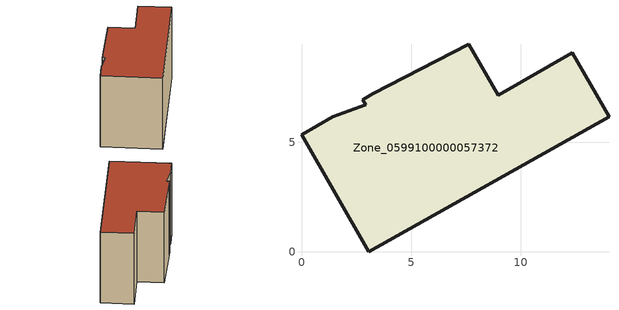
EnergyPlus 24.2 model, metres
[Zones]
Zone_0599100000057372
 floor ground (C_G): 1.42,6.16 2.93,6.71 2.79,6.95 3.26,7.22 7.63,9.49 8.97,7.14 12.36,9.08 14.03,6.17 3.06,0 0,5.35 z0
 wall outside (C_F): 14.03,6.17 12.36,9.08 8.97,7.14 7.63,9.49 3.26,7.22 2.79,6.95 2.93,6.71 1.42,6.16 0,5.35 3.06,0 14.03,6.17 z0:8.44
 roof outside (C_R): 1.42,6.16 0,5.35 3.06,0 14.03,6.17 12.36,9.08 8.97,7.14 7.63,9.49 3.26,7.22 2.79,6.95 2.93,6.71 z8.44
[BUILDING]
Pand.0599100000057372: North Axis=0; Terrain=City; Loads Convergence Tolerance Value=0.04; Temperature Convergence Tolerance Value=0.4; Solar Distribution=FullExterior; Maximum Number of Warmup Days=25; Minimum Number of Warmup Days=1
[Site:Location]
Rotterdam.The.Hague.AP_ZH_NLD Design_Conditions: Latitude=51.96; Longitude=4.45; Time Zone=1; Elevation=-4.5
[SITE:GROUNDTEMPERATURE:BUILDINGSURFACE]
18, 18, 18, 18, 18, 18, 18, 18, 18, 18, 18, 18
[MATERIAL] Thermal Absorptance=0.9; Solar Absorptance=0.7; Visible Absorptance=0.7
Name | Roughness | Thickness | Conductivity | Density | Specific Heat
G.TC.1975-1991 | MediumSmooth | 0.15 | 0.288461 | 540 | 1210
F.TC.1975-1991 | Rough | 0.3 | 0.230769 | 1920 | 840
R.TC.1975-1991 | MediumRough | 0.2 | 0.153846 | 1500 | 1000
[CONSTRUCTION]
C_G: G.TC.1975-1991
C_F: F.TC.1975-1991
C_R: R.TC.1975-1991
[ZONE]
Zone_0599100000057372: Type=1; Multiplier=1; Ceiling Height=Autocalculate; Volume=Autocalculate; Floor Area=autocalculate; Part of Total Floor Area=Yes
[ZONEINFILTRATION:DESIGNFLOWRATE]
Infil_Zone_0599100000057372: Zone or ZoneList or Space or SpaceList=Zone_0599100000057372; Schedule=AlwaysOn; Design Flow Rate Calculation Method=Flow/Area; Flow Rate per Floor Area=0.003; Constant Term Coefficient=1; Temperature Term Coefficient=0; Velocity Term Coefficient=0; Velocity Squared Term Coefficient=0
[HVACTEMPLATE:ZONE:IDEALLOADSAIRSYSTEM]
Zone_0599100000057372: Maximum Heating Supply Air Temperature=50; Minimum Cooling Supply Air Temperature=13; Maximum Heating Supply Air Humidity Ratio=0.0156; Minimum Cooling Supply Air Humidity Ratio=0.0077; Heating Limit=NoLimit; Cooling Limit=NoLimit; Dehumidification Control Type=ConstantSensibleHeatRatio; Cooling Sensible Heat Ratio=0.7; Dehumidification Setpoint=60; Humidification Control Type=None; Humidification Setpoint=30; Outdoor Air Method=None; Outdoor Air Flow Rate per Person=0.00944; Outdoor Air Flow Rate per Zone Floor Area=0; Outdoor Air Flow Rate per Zone=0; Demand Controlled Ventilation Type=None; Outdoor Air Economizer Type=NoEconomizer; Heat Recovery Type=None; Sensible Heat Recovery Effectiveness=0.7; Latent Heat Recovery Effectiveness=0.65
[ZONECONTROL:THERMOSTAT]
ThermostatControl_Zone_0599100000057372: Zone or ZoneList=Zone_0599100000057372; Control Type Schedule=DualSetpointControlType; Control 1=Thermostat_Zone_0599100000057372; Temperature Difference Between Cutout And Setpoint=0
[THERMOSTATSETPOINT:DUALSETPOINT]
Thermostat_Zone_0599100000057372: Heating Setpoint Temperature Schedule=HeatingSetpoint_Zone_0599100000057372; Cooling Setpoint Temperature Schedule=CoolingSetpoint_Zone_0599100000057372
[SCHEDULE:COMPACT]
HeatingSetpoint_Zone_0599100000057372: Through: 12/31, For: AllDays, Until: 24:00, 21
CoolingSetpoint_Zone_0599100000057372: Through: 12/31, For: AllDays, Until: 24:00, 24
DualSetpointControlType: Through: 12/31, For: AllDays, Until: 24:00, 4
AlwaysOn: Through: 12/31, For: AllDays, Until: 24:00, 1
